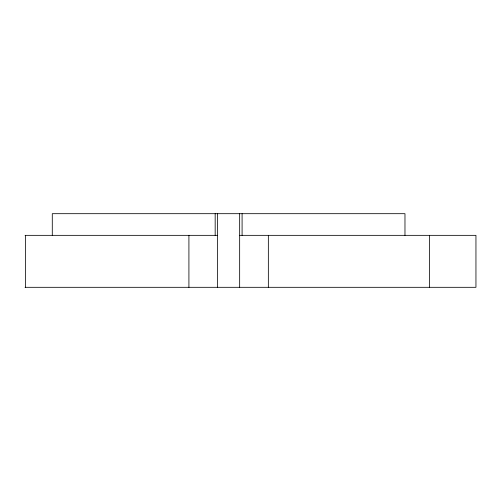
<?xml version="1.0" encoding="UTF-8"?>
<svg xmlns="http://www.w3.org/2000/svg" width="501" height="501" viewBox="0 0 501 501"><rect width="100%" height="100%" fill="white"/><g stroke="black" fill="none" stroke-linecap="round" stroke-linejoin="round"><path stroke-width="0.75" d="M25.05 235.345L217.597 235.345M239.66 235.345L475.95 235.345L475.95 287.311L25.05 287.311M429.582 235.345L429.582 287.311M404.971 235.345L404.971 213.689L52.286 213.689L52.286 235.345M268.348 235.345L268.348 287.311M242.089 213.689L242.089 235.345M239.66 213.689L239.66 287.311M217.597 213.689L217.597 287.311M215.173 213.689L215.173 235.345M188.915 235.345L188.915 287.311M25.488 235.345L25.488 287.311"/></g></svg>
